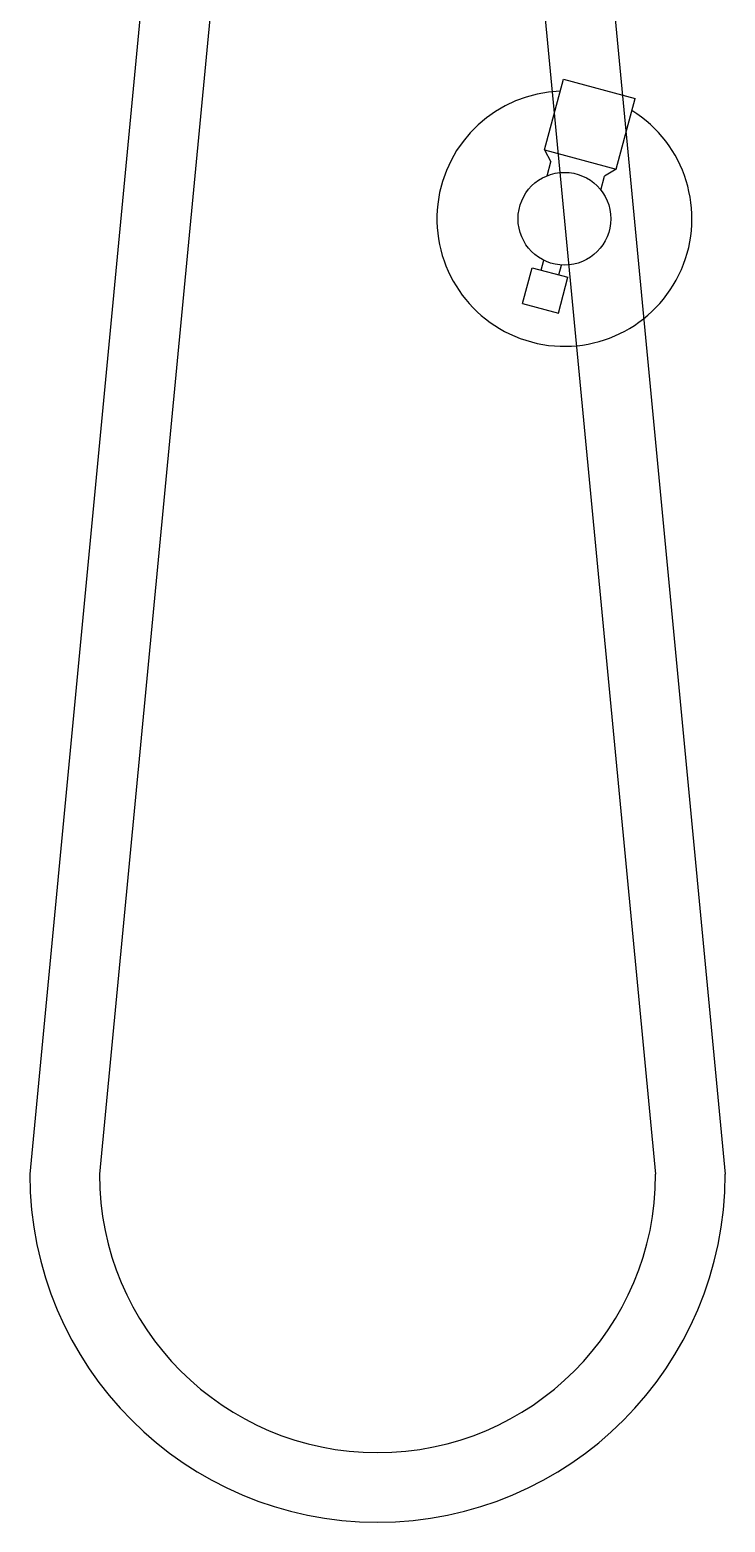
# Model space of a CAD drawing. Header units: millimetres. Extents: x 976 to 9349, y -1578 to 2211.
# Drawn here: x 3060.64 to 3075.64, y 1818.15 to 1850.33 of the extents above; entities that cross this region are included whole.
import ezdxf

# ---------------------------------------------------------------- set-up
doc = ezdxf.new("R2010")
doc.units = ezdxf.units.MM
doc.layers.add('Inst - woda', color=220, linetype='Continuous')
doc.layers.add('Meble wnętrze', color=52, linetype='Continuous')

# ---------------------------------------------------------------- blocks, each defined once
blk = doc.blocks.new('Z$W@#21502')
for p, q in [((3.15, 4.9), (2.35, 4.9)), ((2.35, 4.9), (2.35, 4.1)), ((3.15, 4.9), (3.15, 4.1)), ((3.15, 4.1), (2.35, 4.1)), ((2.55, 4.1), (2.55, 3.88)), ((2.95, 4.1), (2.95, 3.88)), ((2.15, 2.1), (2.15, 1.787)), ((3.35, 2.1), (3.35, 1.787)), ((1.95, 1.579), (2.15, 1.787)), ((3.55, 1.579), (3.35, 1.787)), ((1.95, 1.579), (1.95, 0)), ((3.55, 1.579), (1.95, 1.579)), ((3.55, 1.579), (3.55, 0)), ((3.55, 0), (1.95, 0))]:
    blk.add_line(p, q)
blk.add_circle((2.75, 2.9), 1)
blk.add_arc((2.75, 2.9), 2.75, 286.9124, 253.0876)
blk = doc.blocks.new('Z$W@#28199')
for p, q in [((5, 60), (0, 7.5)), ((6.514, 60), (1.5, 7.5)), ((8.486, 60), (13.5, 7.5)), ((10, 60), (15, 7.5))]:
    blk.add_line(p, q)
for radius in [7.5, 6]:
    blk.add_arc((7.5, 7.5), radius, 180, 0)

msp = doc.modelspace()

# ---------------------------------------------------------------- block references
at = {"layer": 'Inst - woda', "rotation": 165.0000000000001}
msp.add_blockref('Z$W@#21502', (3075.58, 1848.344), dxfattribs=at)
at = {"layer": 'Meble wnętrze'}
msp.add_blockref('Z$W@#28199', (3060.641, 1818.155), dxfattribs=at)

doc.saveas('drawing.dxf')
